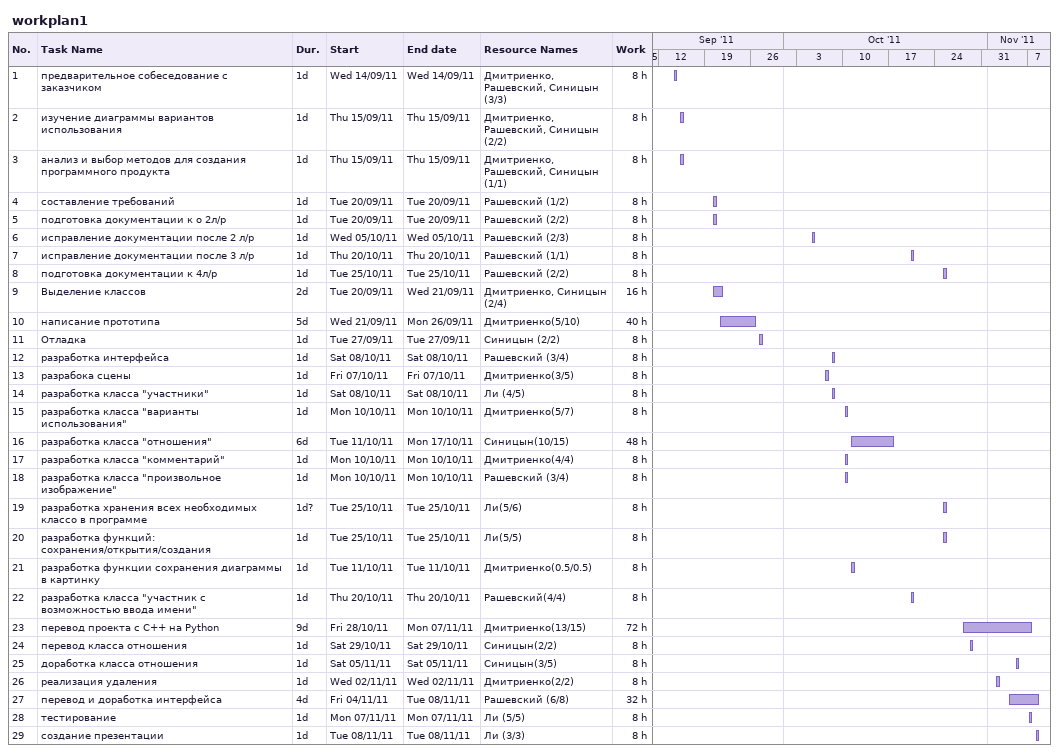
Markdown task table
workplan1

| ID | Task | Duration | Start | Finish | Resources | Work (h) |
|---|---|---|---|---|---|---|
| 1 | предварительное собеседование с заказчиком | 1d | 2011-09-14 | 2011-09-14 | Дмитриенко, Рашевский, Синицын (3/3) | 8 |
| 2 | изучение диаграммы вариантов использования | 1d | 2011-09-15 | 2011-09-15 | Дмитриенко, Рашевский, Синицын (2/2) | 8 |
| 3 | анализ и выбор методов для создания программного продукта | 1d | 2011-09-15 | 2011-09-15 | Дмитриенко, Рашевский, Синицын (1/1) | 8 |
| 4 | составление требований | 1d | 2011-09-20 | 2011-09-20 | Рашевский (1/2) | 8 |
| 5 | подготовка документации к о 2л/р | 1d | 2011-09-20 | 2011-09-20 | Рашевский (2/2) | 8 |
| 6 | исправление документации после 2 л/р | 1d | 2011-10-05 | 2011-10-05 | Рашевский (2/3) | 8 |
| 7 | исправление документации после 3 л/р | 1d | 2011-10-20 | 2011-10-20 | Рашевский (1/1) | 8 |
| 8 | подготовка документации к 4л/р | 1d | 2011-10-25 | 2011-10-25 | Рашевский (2/2) | 8 |
| 9 | Выделение классов | 2d | 2011-09-20 | 2011-09-21 | Дмитриенко, Синицын (2/4) | 16 |
| 10 | написание прототипа | 5d | 2011-09-21 | 2011-09-26 | Дмитриенко(5/10) | 40 |
| 11 | Отладка | 1d | 2011-09-27 | 2011-09-27 | Синицын (2/2) | 8 |
| 12 | разработка интерфейса | 1d | 2011-10-08 | 2011-10-08 | Рашевский (3/4) | 8 |
| 13 | разрабока сцены | 1d | 2011-10-07 | 2011-10-07 | Дмитриенко(3/5) | 8 |
| 14 | разработка класса "участники" | 1d | 2011-10-08 | 2011-10-08 | Ли (4/5) | 8 |
| 15 | разработка класса "варианты использования" | 1d | 2011-10-10 | 2011-10-10 | Дмитриенко(5/7) | 8 |
| 16 | разработка класса "отношения" | 6d | 2011-10-11 | 2011-10-17 | Синицын(10/15) | 48 |
| 17 | разработка класса "комментарий" | 1d | 2011-10-10 | 2011-10-10 | Дмитриенко(4/4) | 8 |
| 18 | разработка класса "произвольное изображение" | 1d | 2011-10-10 | 2011-10-10 | Рашевский (3/4) | 8 |
| 19 | разработка хранения всех необходимых классо в программе | 1d? | 2011-10-25 | 2011-10-25 | Ли(5/6) | 8 |
| 20 | разработка функций: сохранения/открытия/создания | 1d | 2011-10-25 | 2011-10-25 | Ли(5/5) | 8 |
| 21 | разработка функции сохранения диаграммы в картинку | 1d | 2011-10-11 | 2011-10-11 | Дмитриенко(0.5/0.5) | 8 |
| 22 | разработка класса "участник с возможностью ввода имени" | 1d | 2011-10-20 | 2011-10-20 | Рашевский(4/4) | 8 |
| 23 | перевод проекта с С++ на Python | 9d | 2011-10-28 | 2011-11-07 | Дмитриенко(13/15) | 72 |
| 24 | перевод класса отношения | 1d | 2011-10-29 | 2011-10-29 | Синицын(2/2) | 8 |
| 25 | доработка класса отношения | 1d | 2011-11-05 | 2011-11-05 | Синицын(3/5) | 8 |
| 26 | реализация удаления | 1d | 2011-11-02 | 2011-11-02 | Дмитриенко(2/2) | 8 |
| 27 | перевод и доработка интерфейса | 4d | 2011-11-04 | 2011-11-08 | Рашевский (6/8) | 32 |
| 28 | тестирование | 1d | 2011-11-07 | 2011-11-07 | Ли (5/5) | 8 |
| 29 | создание презентации | 1d | 2011-11-08 | 2011-11-08 | Ли (3/3) | 8 |
